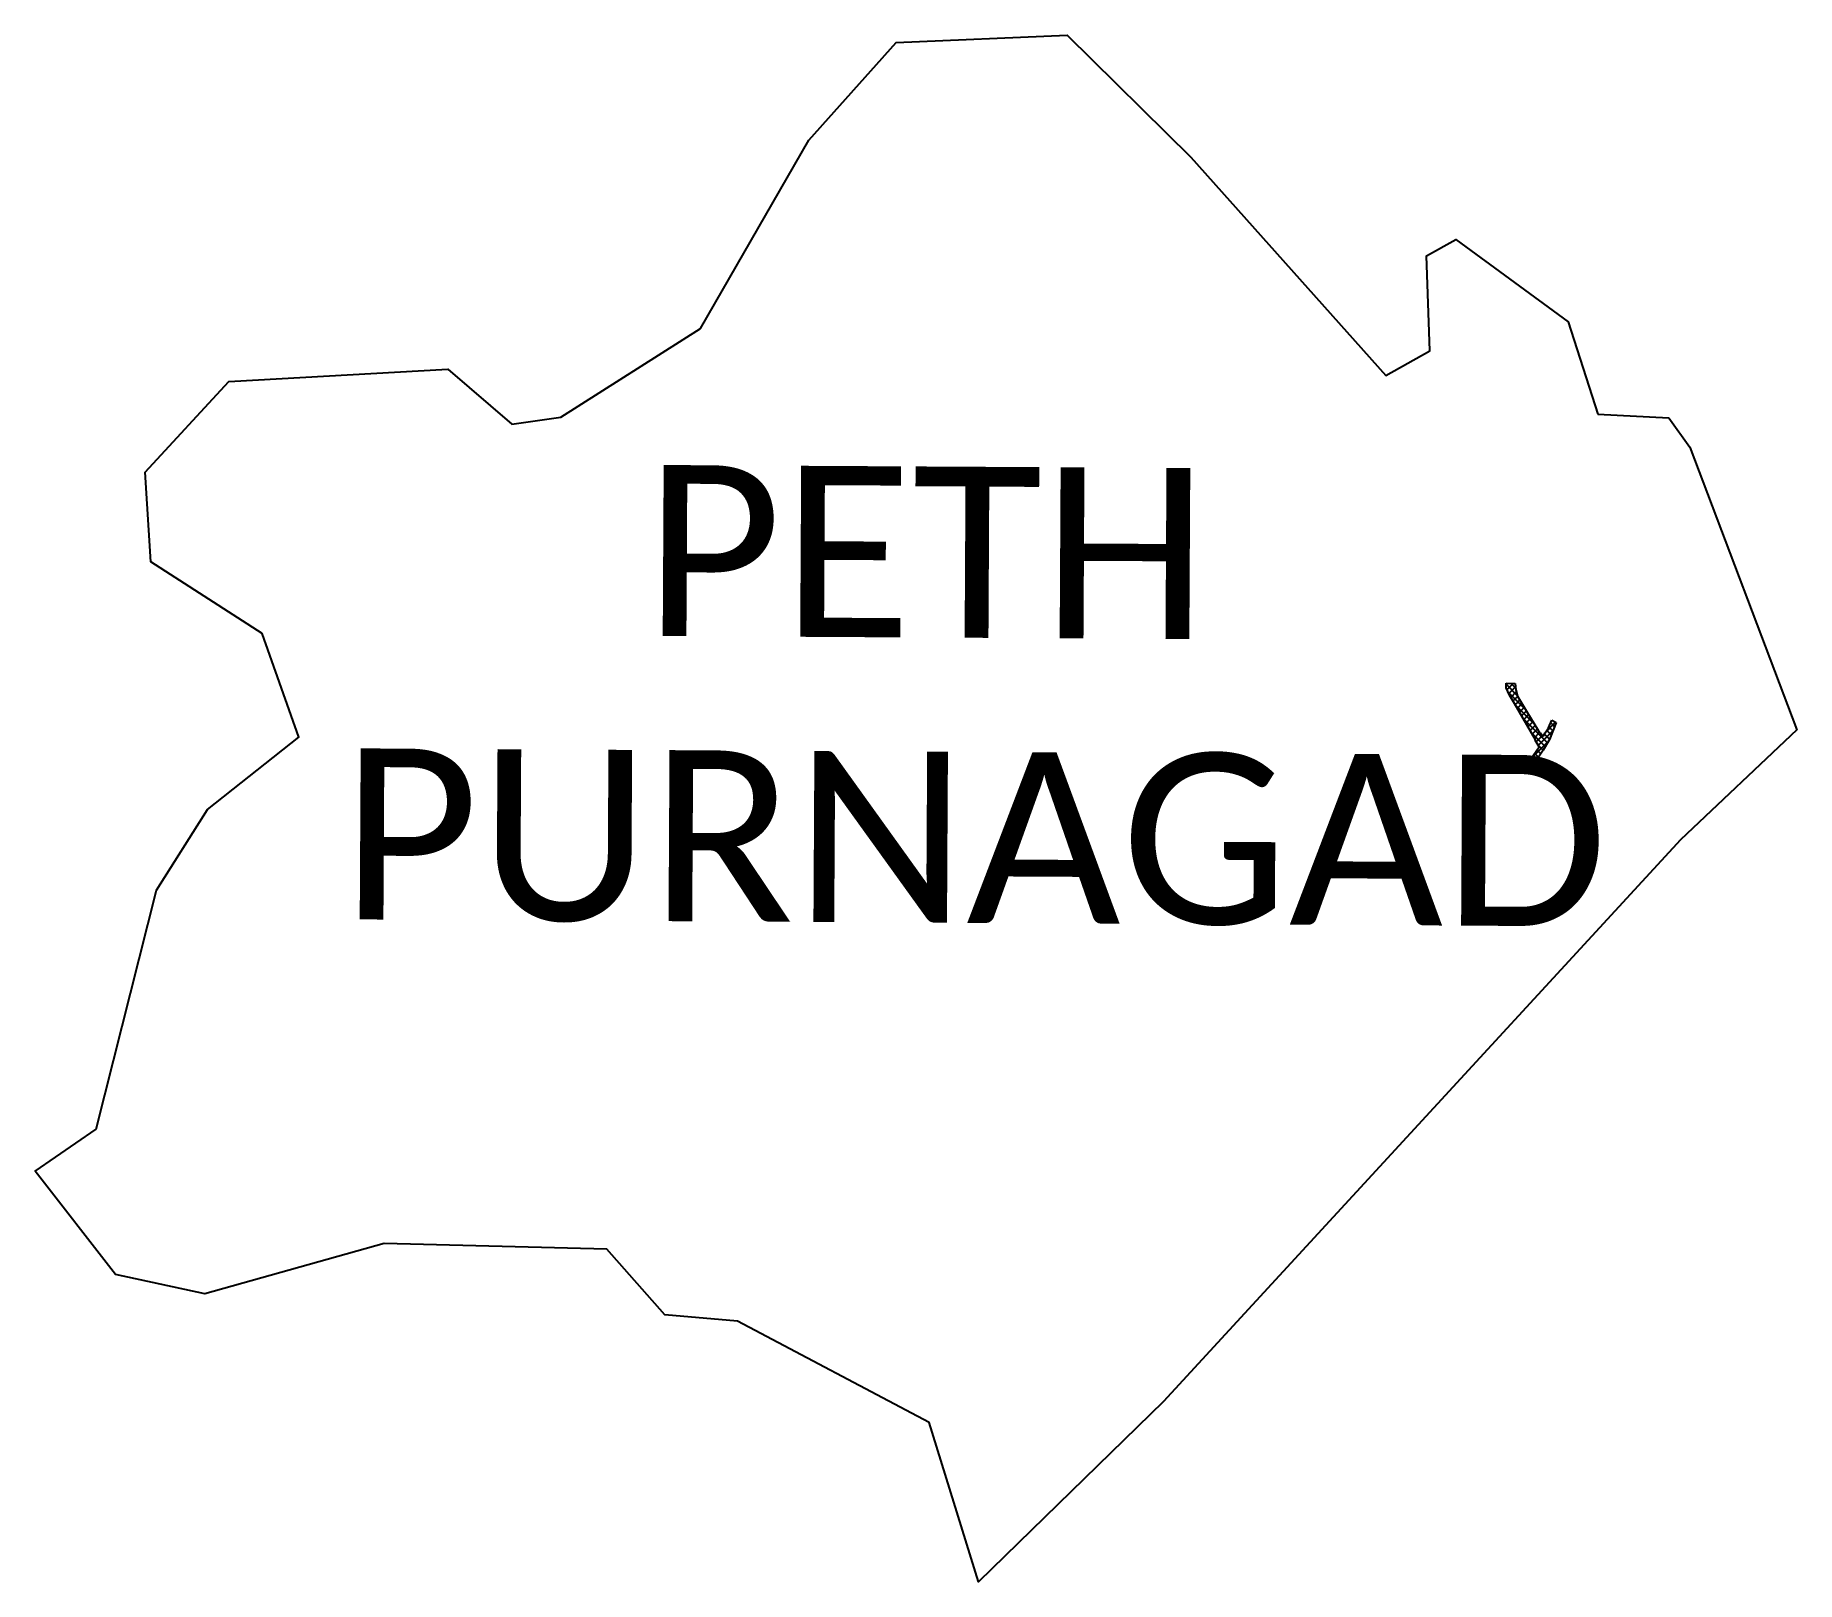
# Model space of a CAD drawing. Header units: metres. Extents: x 320045 to 321116, y 1858751 to 1859692.
import ezdxf

# ---------------------------------------------------------------- set-up
doc = ezdxf.new("R2010")
doc.units = ezdxf.units.M
doc.header["$MEASUREMENT"] = 0
for name, color, linetype in [('JETTY', 51, 'Continuous'), ('JETTY HATCH', 210, 'Continuous'), ('village', 3, 'Continuous'), ('VILLAGE NAME', 250, 'Continuous')]:
    doc.layers.add(name, color=color, linetype=linetype)
doc.styles.get("Standard").update_dxf_attribs({"font": 'arial.ttf'})

msp = doc.modelspace()

# ---------------------------------------------------------------- linework, layer by layer
at = {"layer": 'JETTY'}
for p, q in [((320939.8, 1859297.4), (320945.1, 1859297.1)), ((320939.8, 1859294.6), (320939.8, 1859297.4)), ((320940.7, 1859292.3), (320939.8, 1859294.6)), ((320941.7, 1859290), (320940.7, 1859292.3)), ((320944.7, 1859285), (320941.7, 1859290)), ((320945.1, 1859297.1), (320945.6, 1859293.4)), ((320945.6, 1859293.4), (320946.7, 1859289.4)), ((320946.7, 1859289.4), (320952.8, 1859279.4)), ((320957.6, 1859263), (320944.7, 1859285)), ((320952.8, 1859279.4), (320958.7, 1859269.3)), ((320958.7, 1859269.3), (320960.3, 1859267)), ((320960.3, 1859267), (320960.6, 1859267.2)), ((320960.3, 1859267), (320960.3, 1859267)), ((320960.6, 1859267.2), (320962.2, 1859264.9)), ((320962.2, 1859264.9), (320963.5, 1859267.1)), ((320963.5, 1859267.1), (320965.4, 1859270.2)), ((320965.4, 1859270.2), (320967.5, 1859274.8)), ((320970.1, 1859273.4), (320966, 1859263.2)), ((320967.5, 1859274.8), (320970.1, 1859273.4)), ((320952.4, 1859248), (320959.7, 1859258.6)), ((320957.4, 1859262.8), (320957.6, 1859263)), ((320959.7, 1859258.6), (320957.4, 1859262.8)), ((320962.3, 1859256.7), (320960.6, 1859254.1)), ((320966, 1859263.2), (320962.3, 1859256.7)), ((320954.8, 1859246), (320952.4, 1859248)), ((320957.3, 1859249.4), (320954.8, 1859246)), ((320960.6, 1859254.1), (320957.3, 1859249.4))]:
    msp.add_line(p, q, dxfattribs=at)
at = {"layer": 'JETTY HATCH', "linetype": 'Continuous'}
for p, q in [((320939.8, 1859296.6), (320940.6, 1859297.3)), ((320946.5, 1859289.9), (320939.8, 1859296.7)), ((320940.3, 1859293.5), (320943.9, 1859297.2)), ((320951.7, 1859281.2), (320940.8, 1859292.1)), ((320941.3, 1859291), (320945.4, 1859295.1)), ((320942.5, 1859288.7), (320945.9, 1859292.1)), ((320945.4, 1859294.6), (320942.8, 1859297.2)), ((320943.8, 1859286.4), (320946.7, 1859289.3)), ((320956.7, 1859272.7), (320945, 1859284.4)), ((320945.1, 1859284.2), (320948.1, 1859287.2)), ((320946.4, 1859282), (320949.4, 1859285)), ((320947.8, 1859279.8), (320950.8, 1859282.8)), ((320949.1, 1859277.5), (320952.1, 1859280.6)), ((320950.4, 1859275.3), (320953.4, 1859278.4)), ((320964.8, 1859261.1), (320950.1, 1859275.8)), ((320951.7, 1859273.1), (320954.7, 1859276.1)), ((320953, 1859270.9), (320956, 1859273.9)), ((320954.3, 1859268.6), (320957.3, 1859271.7)), ((320963.5, 1859258.8), (320955.2, 1859267.1)), ((320955.6, 1859266.4), (320958.6, 1859269.4)), ((320956.9, 1859264.2), (320960.1, 1859267.4)), ((320959.2, 1859259.4), (320968, 1859268.2)), ((320963.8, 1859267.5), (320969.8, 1859273.6)), ((320967.1, 1859265.9), (320964.4, 1859268.6)), ((320968.1, 1859268.4), (320965.7, 1859270.8)), ((320969.1, 1859270.9), (320966.8, 1859273.3)), ((320967.4, 1859274.6), (320967.5, 1859274.8)), ((320970.1, 1859273.4), (320970.1, 1859273.4)), ((320954.7, 1859251.3), (320965.3, 1859261.9)), ((320958, 1859261.7), (320961.8, 1859265.5)), ((320960.8, 1859254.4), (320958.5, 1859256.8)), ((320962.2, 1859256.6), (320959.1, 1859259.7)), ((320966.1, 1859263.3), (320963.1, 1859266.3)), ((320955, 1859246.2), (320952.7, 1859248.5)), ((320953.8, 1859246.9), (320959.8, 1859252.9)), ((320956.4, 1859248.2), (320954.1, 1859250.5)), ((320957.9, 1859250.3), (320955.6, 1859252.6)), ((320959.4, 1859252.4), (320957, 1859254.7))]:
    msp.add_line(p, q, dxfattribs=at)
at = {"layer": 'village'}
msp.add_lwpolyline([(320995.5, 1859461), (321038.7, 1859458.9)], dxfattribs=at)
at = {"layer": 'village', "color": 3}
for points in [[(320082.1, 1859026.1, 0), (320118.8, 1859171.4, 0), (320149.9, 1859220.5, 0), (320205.4, 1859264.5, 0), (320183.2, 1859327.5, 0), (320115.5, 1859371.1, 0), (320112, 1859425.7, 0), (320162.8, 1859481, 0), (320296.1, 1859488.4, 0), (320335, 1859455, 0), (320364.8, 1859459.2, 0), (320449.8, 1859513.1, 0), (320515.7, 1859627.7, 0), (320568.7, 1859687.2, 0), (320672.8, 1859691.6, 0), (320747.9, 1859617.3, 0), (320866.6, 1859484.5, 0), (320893.3, 1859499.5, 0), (320891.3, 1859557.4, 0), (320909.1, 1859567.3, 0), (320977.5, 1859517.2, 0), (320995.5, 1859461, 0)], [(321038.7, 1859458.9, 0), (321051.5, 1859440.9, 0), (321116.5, 1859269, 0), (321045.7, 1859202.1, 0), (320731.3, 1858860.4, 0), (320618.9, 1858750.7, 0), (320588.9, 1858847.6, 0), (320472.3, 1858909.3, 0), (320428.1, 1858913, 0), (320392.7, 1858953, 0), (320257.4, 1858956.5, 0), (320148.3, 1858925.9, 0), (320094, 1858937.7, 0), (320045.1, 1859000.5, 0), (320082.1, 1859026.1, 0)]]:
    msp.add_polyline3d(points, dxfattribs=at)

# ---------------------------------------------------------------- texts
at = {"layer": 'VILLAGE NAME', "insert": (320232.4, 1859431.2), "char_height": 104.042, "attachment_point": 1, "rotation": 359.6762}
msp.add_mtext_dynamic_manual_height_columns('{\\fCalibri|b0|i0|c0|p34;     PETH PURNAGAD}', width=673.122, gutter_width=520.2, heights=[0], dxfattribs=at)

doc.saveas('drawing.dxf')
